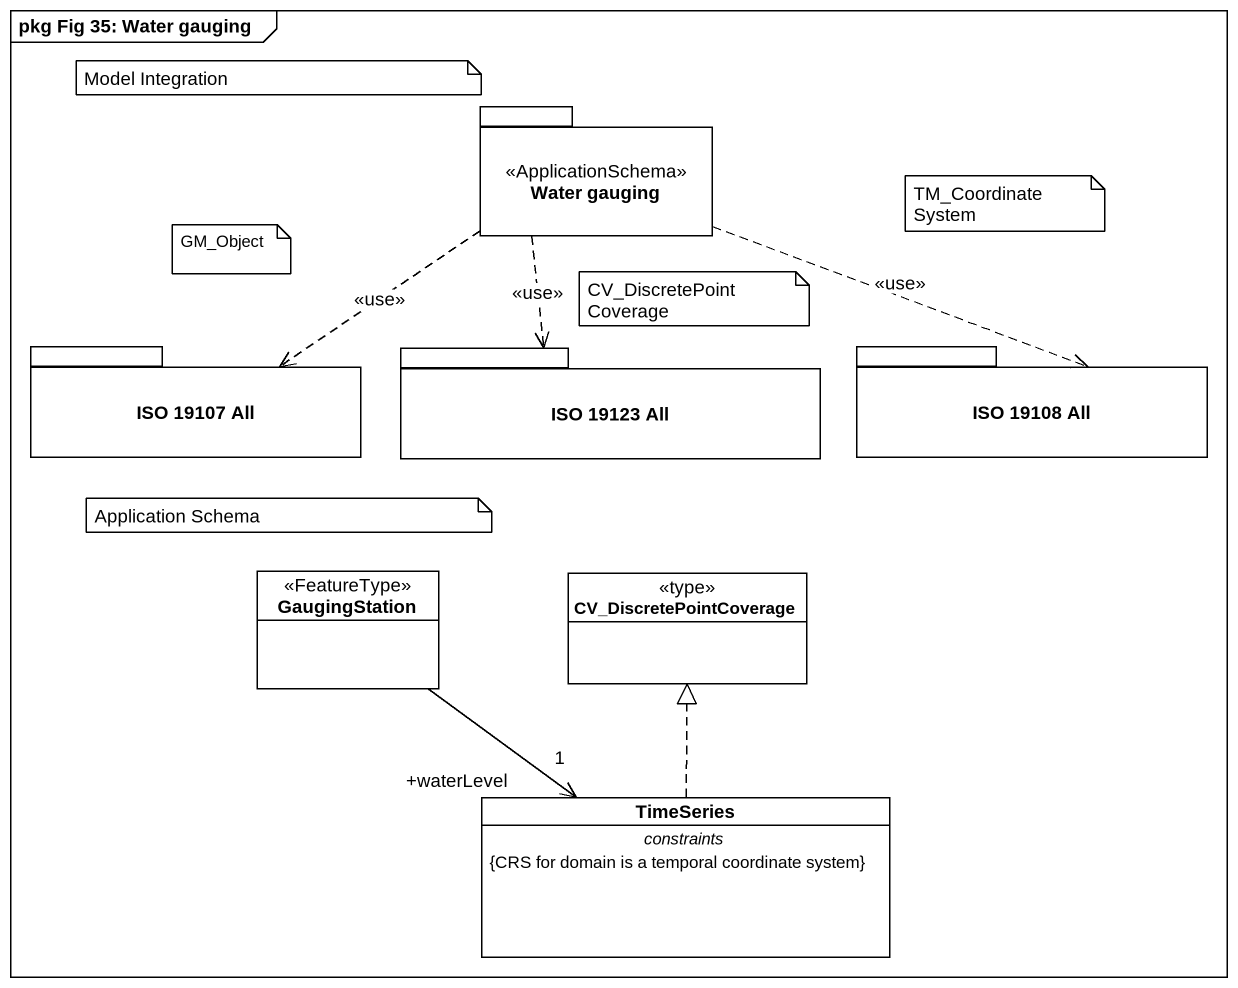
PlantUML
@startuml
mainframe pkg Fig 35: Water gauging
hide circle
hide empty members
package "Water gauging" as Water_gauging <<ApplicationSchema>> {
}
package "ISO 19107 All" as ISO_19107_All {
}
package "ISO 19123 All" as ISO_19123_All {
}
package "ISO 19108 All" as ISO_19108_All {
}
class GaugingStation <<FeatureType>>
class CV_DiscretePointCoverage <<type>>
class TimeSeries {
  -- constraints --
  {CRS for domain is a temporal coordinate system}
}
Water_gauging .left.> ISO_19107_All : <<use>>
Water_gauging ..> ISO_19123_All : <<use>>
Water_gauging .right.> ISO_19108_All : <<use>>
GaugingStation --> "+waterLevel\n1" TimeSeries
TimeSeries .up.|> CV_DiscretePointCoverage
note as N1
  Model Integration
end note
note as N2
  GM_Object
end note
note as N3
  TM_CoordinateSystem
end note
note as N4
  CV_DiscretePointCoverage
end note
note as N5
  Application Schema
end note
@enduml
